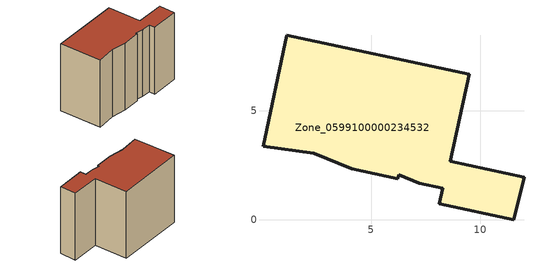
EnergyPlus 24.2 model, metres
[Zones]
Zone_0599100000234532
 floor ground (C_G): 7.19,1.68 6.26,2.08 6.21,1.89 4.11,2.34 2.35,3.05 0.04,3.38 1.13,8.47 9.49,6.67 8.63,2.68 12.01,1.95 11.53,0 8.11,0.74 8.27,1.45 z0
 wall outside (C_F): 8.27,1.45 8.11,0.74 11.53,0 12.01,1.95 8.63,2.68 9.49,6.67 1.13,8.47 0.04,3.38 2.35,3.05 4.11,2.34 6.21,1.89 6.26,2.08 7.19,1.68 8.27,1.45 z0:8.47
 roof outside (C_R): 7.19,1.68 8.27,1.45 8.11,0.74 11.53,0 12.01,1.95 8.63,2.68 9.49,6.67 1.13,8.47 0.04,3.38 2.35,3.05 4.11,2.34 6.21,1.89 6.26,2.08 z8.47
[BUILDING]
Pand.0599100000234532: North Axis=0; Terrain=City; Loads Convergence Tolerance Value=0.04; Temperature Convergence Tolerance Value=0.4; Solar Distribution=FullExterior; Maximum Number of Warmup Days=25; Minimum Number of Warmup Days=1
[Site:Location]
Rotterdam.The.Hague.AP_ZH_NLD Design_Conditions: Latitude=51.96; Longitude=4.45; Time Zone=1; Elevation=-4.5
[SITE:GROUNDTEMPERATURE:BUILDINGSURFACE]
18, 18, 18, 18, 18, 18, 18, 18, 18, 18, 18, 18
[MATERIAL] Thermal Absorptance=0.9; Solar Absorptance=0.7; Visible Absorptance=0.7
Name | Roughness | Thickness | Conductivity | Density | Specific Heat
G.TC.1975-1991 | MediumSmooth | 0.15 | 0.288461 | 540 | 1210
F.TC.1975-1991 | Rough | 0.3 | 0.230769 | 1920 | 840
R.TC.1975-1991 | MediumRough | 0.2 | 0.153846 | 1500 | 1000
[CONSTRUCTION]
C_G: G.TC.1975-1991
C_F: F.TC.1975-1991
C_R: R.TC.1975-1991
[ZONE]
Zone_0599100000234532: Type=1; Multiplier=1; Ceiling Height=Autocalculate; Volume=Autocalculate; Floor Area=autocalculate; Part of Total Floor Area=Yes
[ZONEINFILTRATION:DESIGNFLOWRATE]
Infil_Zone_0599100000234532: Zone or ZoneList or Space or SpaceList=Zone_0599100000234532; Schedule=AlwaysOn; Design Flow Rate Calculation Method=Flow/Area; Flow Rate per Floor Area=0.003; Constant Term Coefficient=1; Temperature Term Coefficient=0; Velocity Term Coefficient=0; Velocity Squared Term Coefficient=0
[HVACTEMPLATE:ZONE:IDEALLOADSAIRSYSTEM]
Zone_0599100000234532: Maximum Heating Supply Air Temperature=50; Minimum Cooling Supply Air Temperature=13; Maximum Heating Supply Air Humidity Ratio=0.0156; Minimum Cooling Supply Air Humidity Ratio=0.0077; Heating Limit=NoLimit; Cooling Limit=NoLimit; Dehumidification Control Type=ConstantSensibleHeatRatio; Cooling Sensible Heat Ratio=0.7; Dehumidification Setpoint=60; Humidification Control Type=None; Humidification Setpoint=30; Outdoor Air Method=None; Outdoor Air Flow Rate per Person=0.00944; Outdoor Air Flow Rate per Zone Floor Area=0; Outdoor Air Flow Rate per Zone=0; Demand Controlled Ventilation Type=None; Outdoor Air Economizer Type=NoEconomizer; Heat Recovery Type=None; Sensible Heat Recovery Effectiveness=0.7; Latent Heat Recovery Effectiveness=0.65
[ZONECONTROL:THERMOSTAT]
ThermostatControl_Zone_0599100000234532: Zone or ZoneList=Zone_0599100000234532; Control Type Schedule=DualSetpointControlType; Control 1=Thermostat_Zone_0599100000234532; Temperature Difference Between Cutout And Setpoint=0
[THERMOSTATSETPOINT:DUALSETPOINT]
Thermostat_Zone_0599100000234532: Heating Setpoint Temperature Schedule=HeatingSetpoint_Zone_0599100000234532; Cooling Setpoint Temperature Schedule=CoolingSetpoint_Zone_0599100000234532
[SCHEDULE:COMPACT]
HeatingSetpoint_Zone_0599100000234532: Through: 12/31, For: AllDays, Until: 24:00, 21
CoolingSetpoint_Zone_0599100000234532: Through: 12/31, For: AllDays, Until: 24:00, 24
DualSetpointControlType: Through: 12/31, For: AllDays, Until: 24:00, 4
AlwaysOn: Through: 12/31, For: AllDays, Until: 24:00, 1
